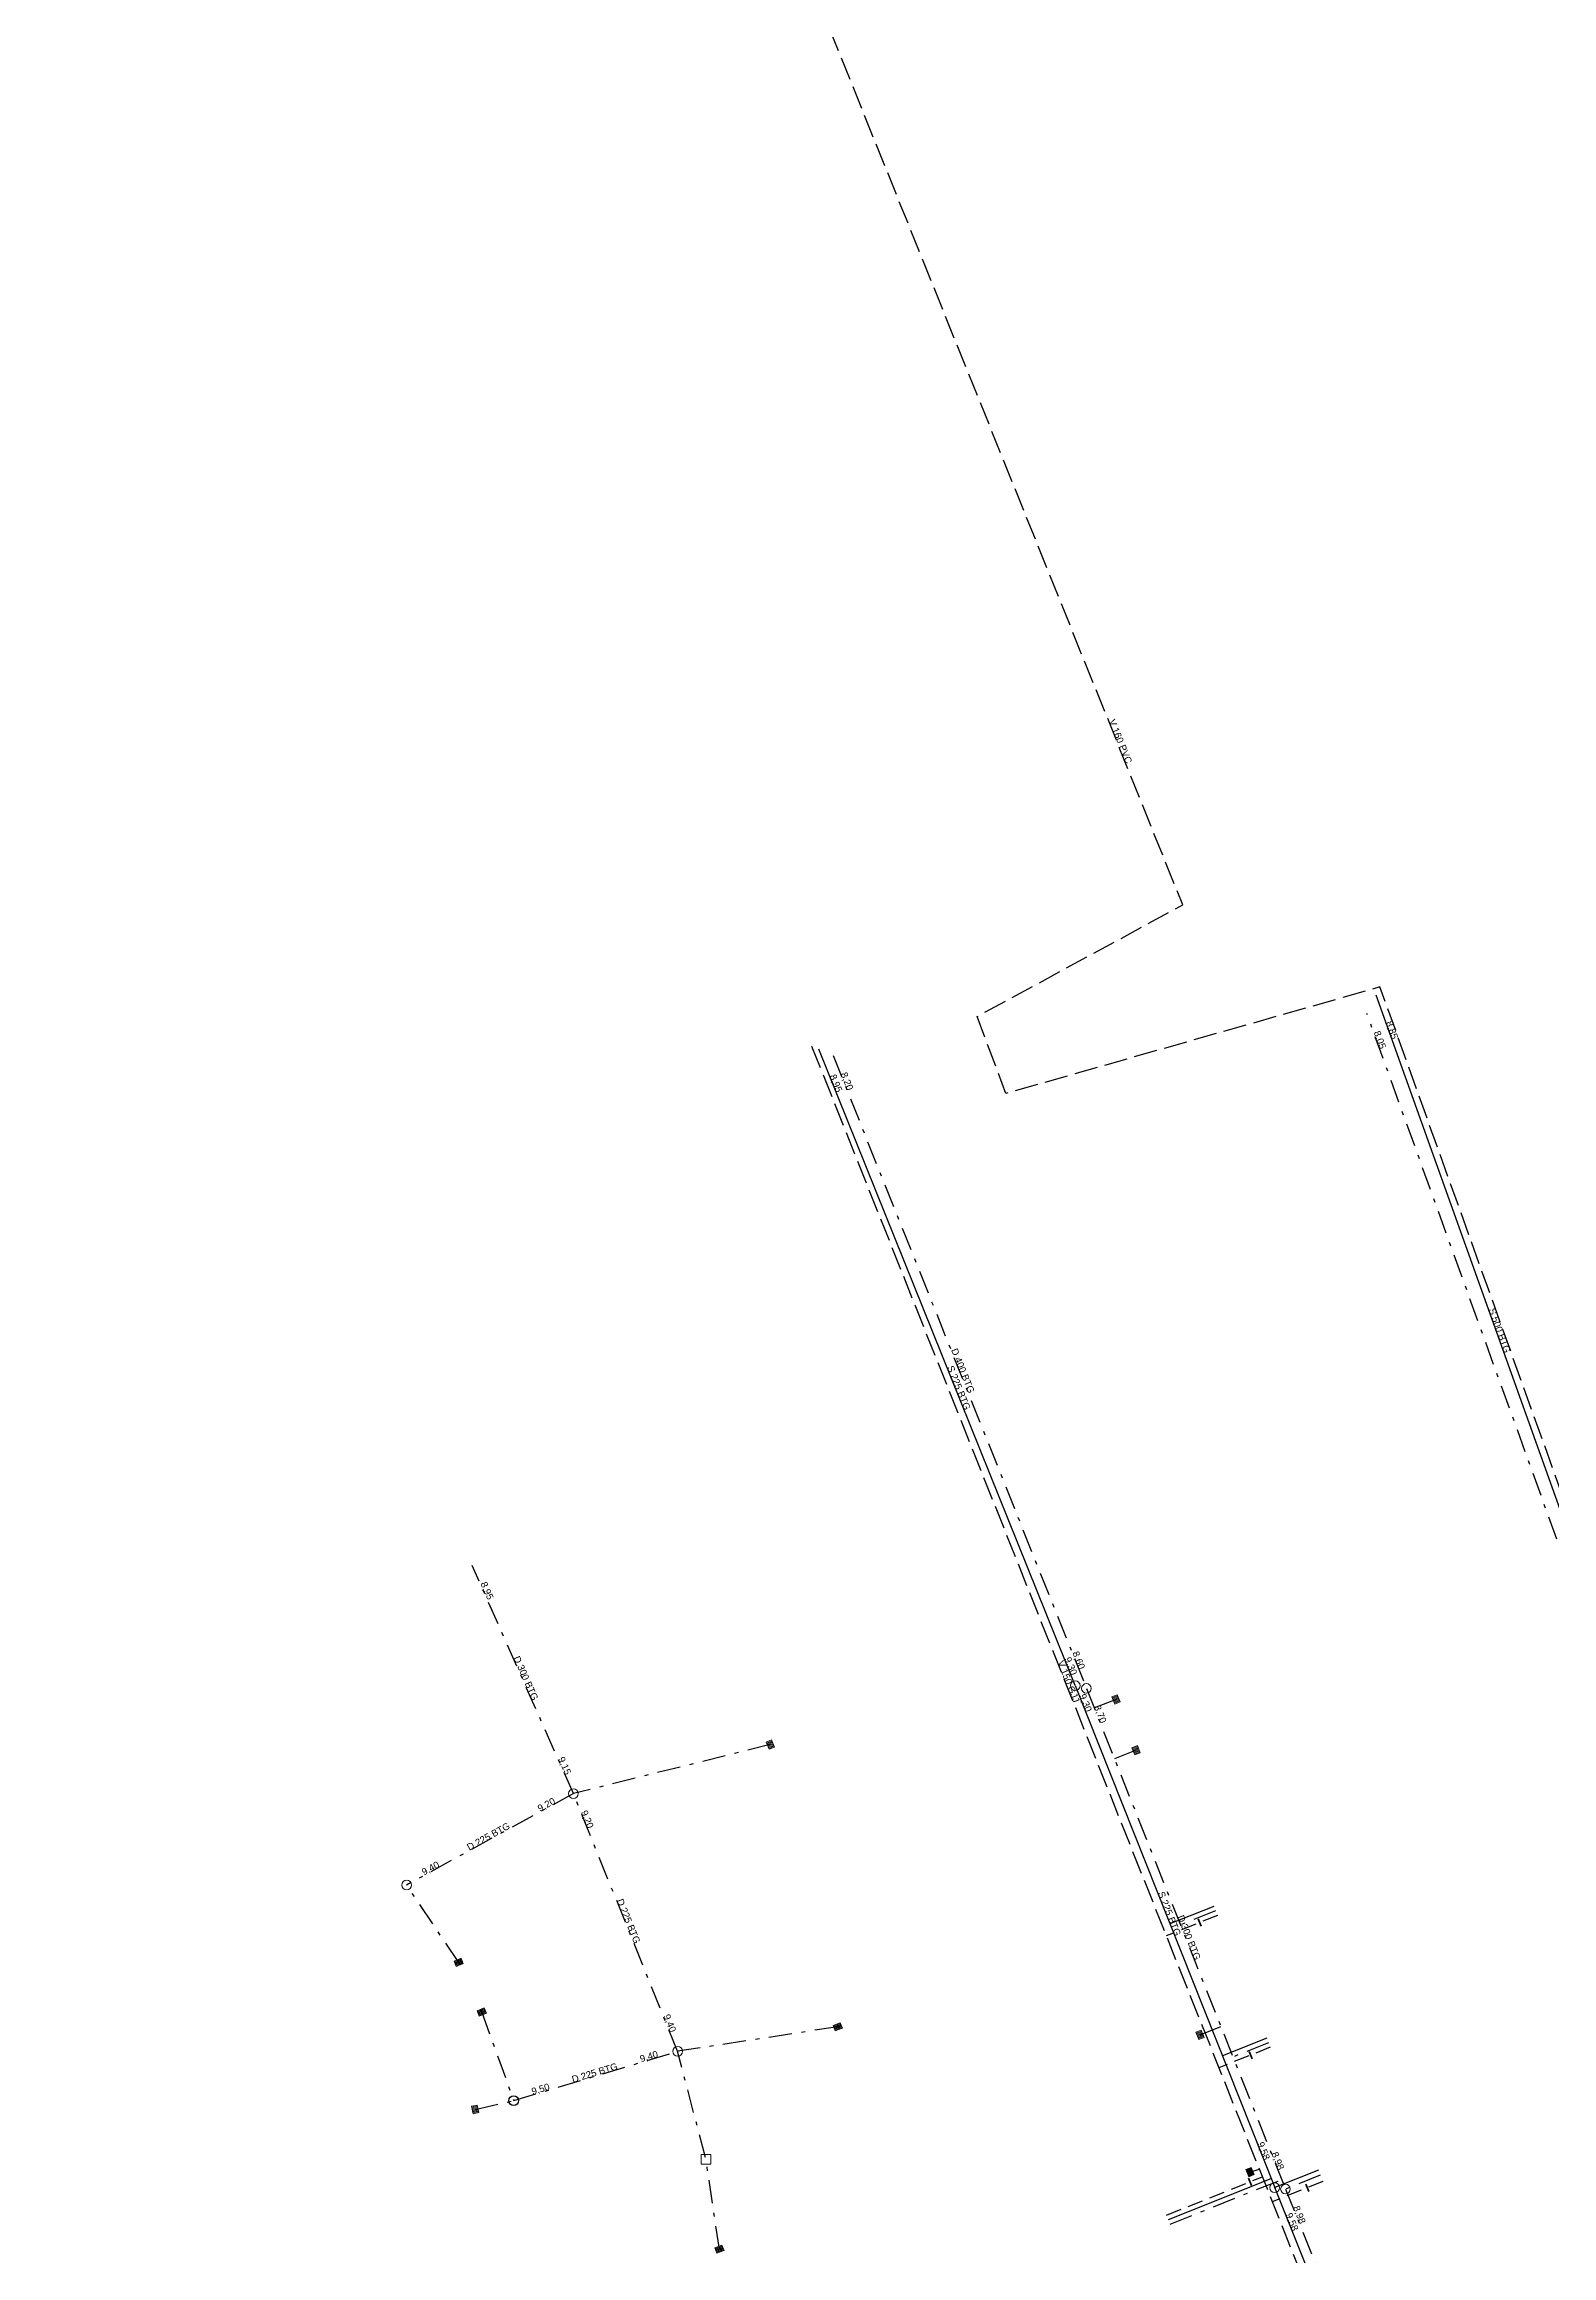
# Model space of a CAD drawing. Header units: metres. Extents: x 119005 to 120452, y 6146783 to 6149515.
# Drawn here: x 119410.3 to 119566.1, y 6148829.3 to 6149057.9 of the extents above; entities that cross this region are included whole.
import ezdxf
from ezdxf.enums import TextEntityAlignment as Align

# ---------------------------------------------------------------- set-up
doc = ezdxf.new("R2010")
doc.units = ezdxf.units.M
doc.header["$LTSCALE"] = 0.4
for name, pattern in [('Heldragen__fast_', [0]), ('Heldragen__skalber__', [0]), ('Streck_prick__fast_', [12, 6, -2.5, 1, -2.5]), ('Streckad', [8, 6, -2]), ('Streckad2', [6, 4, -2])]:
    doc.linetypes.add(name, pattern=pattern)
for name, color, linetype in [('AD_LINE', 83, 'Streck_prick__fast_'), ('AV_LINE', 173, 'Heldragen__fast_'), ('D_LINE', 83, 'Streck_prick__fast_'), ('D_TEXT', 7, 'Continuous'), ('DAG_POINT', 83, 'Continuous'), ('DNB_POINT', 83, 'Continuous'), ('DPL_POINT', 83, 'Continuous'), ('DRB_POINT', 83, 'Continuous'), ('S_LINE', 243, 'Heldragen__fast_'), ('S_TEXT', 7, 'Continuous'), ('SD_LINE', 83, 'Streck_prick__fast_'), ('SNB_POINT', 243, 'Continuous'), ('SS_LINE', 243, 'Heldragen__fast_'), ('SV_LINE', 173, 'Streckad2'), ('V_LINE', 173, 'Streckad'), ('V_TEXT', 7, 'Continuous'), ('VBP_POINT', 173, 'Continuous'), ('VSV_POINT', 173, 'Continuous')]:
    doc.layers.add(name, color=color, linetype=linetype)
doc.styles.add('Standard_CAD', font='ARIAL.TTF', dxfattribs={"height": 0.2})

# ---------------------------------------------------------------- blocks, each defined once
blk = doc.blocks.new('Cirkel')
blk.add_ellipse((0, 0), major_axis=(0.5, 0), ratio=1)
blk = doc.blocks.new('NB')
at = {"color": 0, "linetype": 'Heldragen__skalber__', "lineweight": 0}
blk.add_circle((0, 0), 0.5, dxfattribs=at)
blk = doc.blocks.new('Rektangel')
at = {"color": 0, "linetype": 'Heldragen__skalber__', "lineweight": 0, "flags": 128}
blk.add_lwpolyline([(-0.5, -0.5), (-0.5, 0.5), (0.5, 0.5), (0.5, -0.5), (-0.5, -0.5)], dxfattribs=at)
blk = doc.blocks.new('DRB')
blk.add_hatch(color=0).paths.add_polyline_path([(0.3, 0.3), (0.3, -0.3)], flags=0)
at = {"color": 0, "linetype": 'Heldragen__skalber__', "lineweight": 0, "flags": 128}
for points in [[(-0.4, -0.3), (-0.4, 0.3), (0.4, 0.3), (0.4, -0.3), (-0.4, -0.3)], [(-0.3, 0.3), (-0.3, -0.3)], [(-0.2, 0.3), (-0.2, -0.3)], [(-0.1, 0.3), (-0.1, -0.3)], [(0, 0.3), (0, -0.3)], [(0.1, 0.3), (0.1, -0.3)], [(0.2, 0.3), (0.2, -0.3)], [(0.3, 0.3), (0.3, -0.3), (0.3, 0.3)]]:
    blk.add_lwpolyline(points, dxfattribs=at)
blk = doc.blocks.new('Ventil')
at = {"color": 0, "linetype": 'Heldragen__skalber__', "lineweight": 35, "flags": 128}
blk.add_lwpolyline([(-0.4, 0), (0.4, 0)], dxfattribs=at)
blk = doc.blocks.new('VBP')
blk.add_hatch(color=0).paths.add_polyline_path([(0.4, -0.3), (-0.4, -0.3), (-0.4, 0.3), (0.4, 0.3)], flags=0)
at = {"color": 0, "linetype": 'Heldragen__skalber__', "lineweight": 0, "flags": 128}
blk.add_lwpolyline([(0.4, -0.3), (-0.4, -0.3), (-0.4, 0.3), (0.4, 0.3), (0.4, -0.3)], dxfattribs=at)

msp = doc.modelspace()

# ---------------------------------------------------------------- linework, layer by layer
at = {"layer": 'AD_LINE', "flags": 128}
for points in [[(119521.09, 6148886.82), (119518.84, 6148885.92)], [(119485.36, 6148882.14), (119465.01, 6148877.08)], [(119523.16, 6148881.56), (119520.93, 6148880.67)], [(119453.15, 6148859.64), (119447.77, 6148867.63)], [(119455.53, 6148854.51), (119458.84, 6148845.35)], [(119492.33, 6148852.98), (119475.78, 6148850.45)], [(119529.77, 6148852.15), (119531.92, 6148853.01)], [(119480.1, 6148830), (119478.7, 6148839.28), (119475.78, 6148850.45)], [(119454.86, 6148844.44), (119458.84, 6148845.35)]]:
    msp.add_lwpolyline(points, dxfattribs=at)
at = {"layer": 'AV_LINE', "flags": 128}
msp.add_lwpolyline([(119534.93, 6148837.97), (119535.89, 6148838.28)], dxfattribs=at)
at = {"layer": 'D_LINE', "flags": 128}
for points in [[(119589.48, 6148840.18), (119547.02, 6148957.68)], [(119491.85, 6148953.35), (119518.03, 6148887.95)], [(119465.01, 6148877.08), (119454.55, 6148900.65)], [(119518.03, 6148887.95), (119538.6, 6148836.21)], [(119465.01, 6148877.08), (119447.77, 6148867.63)], [(119475.78, 6148850.45), (119465.01, 6148877.08)], [(119458.84, 6148845.35), (119475.78, 6148850.45)], [(119538.6, 6148836.21), (119546.22, 6148817.33)]]:
    msp.add_lwpolyline(points, dxfattribs=at)
at = {"layer": 'S_LINE', "flags": 128}
for points in [[(119571.23, 6148894.59), (119547.96, 6148959.6)], [(119516.87, 6148888.24), (119490.36, 6148954.02)], [(119516.87, 6148888.24), (119537.49, 6148836.36)], [(119544.84, 6148818.06), (119537.49, 6148836.36)]]:
    msp.add_lwpolyline(points, dxfattribs=at)
at = {"layer": 'SD_LINE', "flags": 128}
for points in [[(119531.37, 6148864.95), (119527.75, 6148863.51)], [(119536.85, 6148851.33), (119533.17, 6148849.86)], [(119526.69, 6148832.6), (119538.21, 6148837.19)], [(119542.2, 6148837.65), (119538.6, 6148836.21)]]:
    msp.add_lwpolyline(points, dxfattribs=at)
at = {"layer": 'SS_LINE', "flags": 128}
for points in [[(119531.19, 6148865.41), (119526.66, 6148863.61)], [(119536.66, 6148851.79), (119532.08, 6148849.97)], [(119526.5, 6148833.06), (119537.12, 6148837.29)], [(119542, 6148838.15), (119537.49, 6148836.36)]]:
    msp.add_lwpolyline(points, dxfattribs=at)
at = {"layer": 'SV_LINE', "flags": 128}
for points in [[(119531.56, 6148864.49), (119526.28, 6148862.38)], [(119537.03, 6148850.86), (119531.72, 6148848.75)], [(119526.32, 6148833.53), (119536.21, 6148837.47)], [(119542.46, 6148836.99), (119537.24, 6148834.91)]]:
    msp.add_lwpolyline(points, dxfattribs=at)
at = {"layer": 'V_LINE', "flags": 128}
for points in [[(119595.38, 6148829.42), (119548.37, 6148960.44), (119509.71, 6148949.43), (119506.74, 6148957.38), (119527.98, 6148968.93), (119449.02, 6149164.82), (119448.12, 6149165.57), (119446.97, 6149165.42), (119410.32, 6149150.73)], [(119489.63, 6148954.33), (119543.77, 6148818.51)]]:
    msp.add_lwpolyline(points, dxfattribs=at)

# ---------------------------------------------------------------- block references
at = {"layer": 'DAG_POINT'}
msp.add_blockref('Cirkel', (119458.84, 6148845.35), dxfattribs=at)
at = {"layer": 'DNB_POINT'}
for p in [(119518.03, 6148887.95), (119465.01, 6148877.08), (119447.77, 6148867.63), (119475.78, 6148850.45), (119538.6, 6148836.21)]:
    msp.add_blockref('NB', p, dxfattribs=at)
at = {"layer": 'DPL_POINT'}
msp.add_blockref('Rektangel', (119478.7, 6148839.28), dxfattribs=at)
at = {"layer": 'DRB_POINT'}
for p, rotation in [((119521.09, 6148886.82), 111.6399845446423), ((119485.36, 6148882.14), 291.9784505620689), ((119523.16, 6148881.56), 111.6399845446423), ((119453.15, 6148859.64), 201.3307977944213), ((119455.53, 6148854.51), 201.3307977944213), ((119492.33, 6148852.98), 21.82312057993419), ((119529.77, 6148852.15), 291.6518646188443), ((119454.86, 6148844.44), 282.8455033076835), ((119480.1, 6148830), 21.82312057993419)]:
    msp.add_blockref('DRB', p, dxfattribs=dict(at, rotation=rotation))
at = {"layer": 'SNB_POINT'}
for p in [(119516.87, 6148888.24), (119537.49, 6148836.36)]:
    msp.add_blockref('NB', p, dxfattribs=at)
at = {"layer": 'VBP_POINT', "rotation": 291.663323774747}
msp.add_blockref('VBP', (119534.93, 6148837.97), dxfattribs=at)
at = {"layer": 'VSV_POINT'}
for p, rotation in [((119529.74, 6148863.76), 111.6743620123501), ((119535, 6148850.05), 111.6800915903014), ((119534.94, 6148836.97), 291.6805125086008), ((119540.86, 6148836.35), 111.6800915903014)]:
    msp.add_blockref('Ventil', p, dxfattribs=dict(at, rotation=rotation))

# ---------------------------------------------------------------- texts
at = {"layer": 'D_TEXT', "style": 'Standard_CAD'}
for s, rotation, p in [('8,05', -70.1322, (119548.04, 6148954.86)), ('8,20', -68.1823, (119492.97, 6148950.57)), ('D 400 BTG', -68.1823, (119504.94, 6148920.65)), ('8,95', -66.0798, (119455.77, 6148897.91)), ('D 300 BTG', -66.0798, (119459.78, 6148888.87)), ('8,60', -68.1823, (119516.92, 6148890.74)), ('8,70', -68.3199, (119519.14, 6148885.17)), ('9,15', -66.0798, (119463.79, 6148879.82)), ('9,20', 28.7341, (119462.38, 6148875.64)), ('9,20', -67.9796, (119466.13, 6148874.3)), ('D 225 BTG', 28.7341, (119456.39, 6148872.35)), ('9,40', 28.7341, (119450.4, 6148869.07)), ('D 225 BTG', -67.9796, (119470.39, 6148863.77)), ('D 300 BTG', -68.3199, (119528.32, 6148862.08)), ('9,40', -67.9796, (119474.66, 6148853.23)), ('9,40', 16.7444, (119472.91, 6148849.59)), ('D 225 BTG', 16.7444, (119467.31, 6148847.9)), ('9,50', 16.7444, (119461.71, 6148846.22)), ('8,98', -68.3199, (119537.49, 6148839)), ('8,98', -68.0387, (119539.72, 6148833.43))]:
    msp.add_text(s, height=0.7, rotation=rotation, dxfattribs=at).set_placement(p, align=Align.CENTER)
at = {"layer": 'S_TEXT', "style": 'Standard_CAD'}
for s, rotation, p in [('8,85', -70.3024, (119548.97, 6148956.77)), ('8,95', -68.0486, (119491.48, 6148951.24)), ('S 500 BTG', -70.3024, (119559.59, 6148927.1)), ('S 225 BTG', -68.0486, (119503.62, 6148921.13)), ('9,30', -68.0486, (119515.75, 6148891.02)), ('9,58', -68.1375, (119538.61, 6148833.58))]:
    msp.add_text(s, height=0.7, rotation=rotation, dxfattribs=at).set_placement(p)
for s, p in [('9,30', (119517.98, 6148885.45)), ('S 225 BTG', (119527.18, 6148862.3)), ('9,58', (119536.38, 6148839.15))]:
    msp.add_text(s, height=0.7, rotation=-68.3252, dxfattribs=at).set_placement(p, align=Align.RIGHT)
at = {"layer": 'V_TEXT', "style": 'Standard_CAD'}
msp.add_text('V 160 PVC', height=0.7, rotation=-68.0474, dxfattribs=at).set_placement((119520.32, 6148987.93))
msp.add_text('V 150 GJJ', height=0.7, rotation=-68.2658, dxfattribs=at).set_placement((119516.7, 6148886.42), align=Align.RIGHT)

doc.saveas('drawing.dxf')
